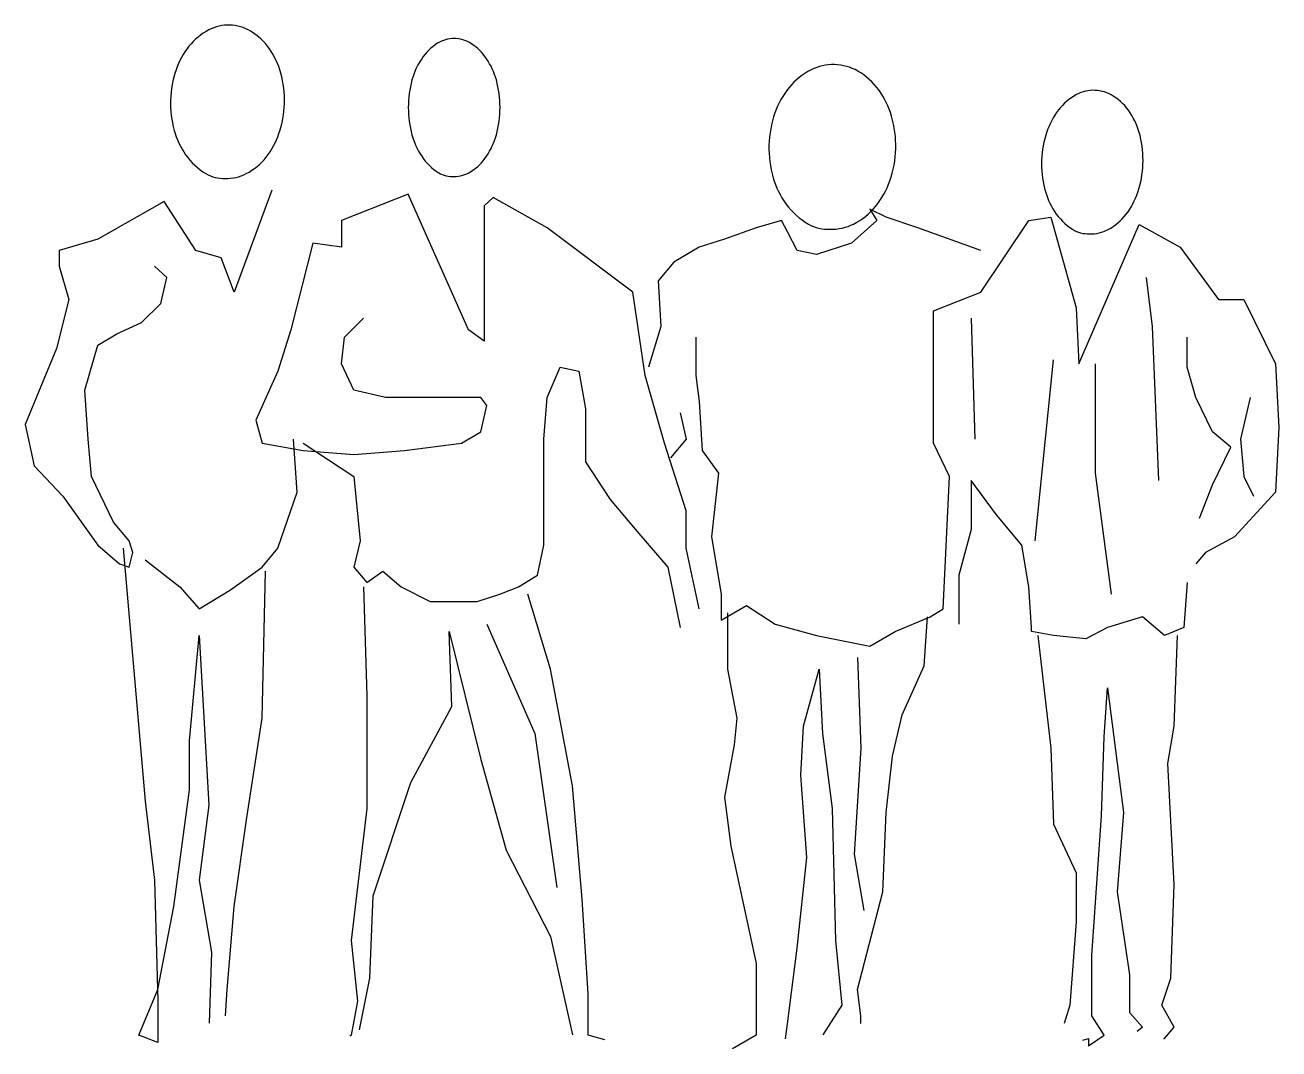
# Model space of a CAD drawing. Extents: x -1.08 to 1.01, y 0 to 1.7.
import ezdxf

# ---------------------------------------------------------------- set-up
doc = ezdxf.new("R2010")
doc.units = 0
doc.header["$LTSCALE"] = 100
doc.layers.add('P-PESSOA', color=7, linetype='CONTINUOUS')

msp = doc.modelspace()

# ---------------------------------------------------------------- linework, layer by layer
at = {"layer": 'P-PESSOA', "color": 0, "linetype": 'CONTINUOUS'}
for p, q in [((-0.31, 0.7073), (-0.2303, 0.5256)), ((-0.2303, 0.5256), (-0.1938, 0.2692))]:
    msp.add_line(p, q, dxfattribs=at)
for points in [[(-0.836, 1.5791, 0.074728), (-0.83, 1.5286, 0.085281), (-0.811, 1.4881, 0.10621), (-0.7774, 1.4567, 0.149292), (-0.7452, 1.4487, 0.127911), (-0.7103, 1.4567, 0.10621), (-0.6772, 1.484, 0.085281), (-0.6558, 1.5232, 0.074728), (-0.6467, 1.5733, 0.074728), (-0.6527, 1.6239, 0.085281), (-0.6717, 1.6643, 0.10621), (-0.7031, 1.6936, 0.127911), (-0.7375, 1.7037, 0.127911), (-0.7724, 1.6957, 0.10621), (-0.8055, 1.6684, 0.085281), (-0.8269, 1.6292, 0.074728)], [(-0.4407, 1.5667, 0.067297), (-0.4346, 1.5211, 0.079683), (-0.4184, 1.4856, 0.107126), (-0.3901, 1.4581, 0.162999), (-0.3645, 1.452, 0.140177), (-0.3371, 1.4598, 0.107126), (-0.3105, 1.4856, 0.079683), (-0.2943, 1.5211, 0.067297), (-0.2882, 1.5667, 0.067297), (-0.2943, 1.6124, 0.079683), (-0.3105, 1.6478, 0.107126), (-0.3371, 1.6736, 0.140177), (-0.3645, 1.6814, 0.140177), (-0.3919, 1.6736, 0.107126), (-0.4184, 1.6478, 0.079683), (-0.4346, 1.6124, 0.067297)], [(0.1591, 1.504, 0.077318), (0.166, 1.4499, 0.087063), (0.1873, 1.4063, 0.105666), (0.2248, 1.3727, 0.144997), (0.2608, 1.3642, 0.124046), (0.2999, 1.3729, 0.105666), (0.3364, 1.4022, 0.087063), (0.3601, 1.4446, 0.077318), (0.3699, 1.4982, 0.077318), (0.363, 1.5523, 0.087063), (0.3417, 1.5959, 0.105666), (0.3068, 1.6272, 0.124046), (0.2683, 1.638, 0.124046), (0.2292, 1.6293, 0.105666), (0.1926, 1.6, 0.087063), (0.169, 1.5576, 0.077318)], [(0.6126, 1.4792, 0.071285), (0.6176, 1.4317, 0.082778), (0.634, 1.3939, 0.106765), (0.6639, 1.3642, 0.155372), (0.6922, 1.3566, 0.133365), (0.7231, 1.3637, 0.106765), (0.7532, 1.3892, 0.082778), (0.7725, 1.4256, 0.071285), (0.7811, 1.4726, 0.071285), (0.7762, 1.5201, 0.082778), (0.7598, 1.5579, 0.106765), (0.7318, 1.5857, 0.133365), (0.7016, 1.5952, 0.133365), (0.6706, 1.5881, 0.106765), (0.6406, 1.5626, 0.082778), (0.6213, 1.5262, 0.071285)]]:
    msp.add_lwpolyline(points, format="xyb", close=True, dxfattribs=at)
for points in [[(-0.6678, 1.4291), (-0.7305, 1.2595), (-0.7522, 1.3165), (-0.7943, 1.3287), (-0.8467, 1.4101), (-0.9573, 1.3477), (-1.0211, 1.3287), (-1.0211, 1.3029), (-1.0051, 1.2473), (-1.0256, 1.1659), (-1.078, 1.0397), (-1.0632, 0.9705), (-1.0154, 0.9203), (-0.9573, 0.8389), (-0.9208, 0.8077), (-0.9048, 0.8023), (-0.8991, 0.8267), (-0.9048, 0.8457), (-0.9311, 0.8769), (-0.9675, 0.9529), (-0.9732, 1.0153), (-0.9789, 1.0967), (-0.9573, 1.1713), (-0.9254, 1.1903), (-0.8843, 1.2093), (-0.8524, 1.2405), (-0.8422, 1.2839), (-0.8627, 1.3029)], [(0.0432, 0.7331), (0.0216, 0.8335), (0.0216, 0.8959), (-0.0149, 1.0085), (-0.0468, 1.1211), (-0.0673, 1.2595), (-0.2098, 1.3666), (-0.2998, 1.4168), (-0.3146, 1.4033), (-0.3146, 1.1781), (-0.3408, 1.1971), (-0.4411, 1.4223), (-0.5516, 1.3789), (-0.5516, 1.3341), (-0.5995, 1.3409), (-0.6359, 1.1971), (-0.6576, 1.1279), (-0.694, 1.0465), (-0.6838, 1.0085), (-0.6154, 0.9963), (-0.5311, 0.9895), (-0.4468, 0.9963), (-0.3522, 1.0085), (-0.3203, 1.0275), (-0.31, 1.0709), (-0.3203, 1.0845), (-0.3727, 1.0845), (-0.4787, 1.0845), (-0.5311, 1.0967), (-0.5516, 1.1401), (-0.547, 1.1849), (-0.5151, 1.2161)], [(0.5115, 1.3287), (0.4067, 1.3666), (0.3543, 1.3843), (0.3269, 1.3978), (0.3383, 1.3789), (0.2962, 1.3409), (0.2381, 1.3219), (0.2062, 1.3287), (0.1902, 1.3599), (0.1799, 1.3789), (0.1378, 1.3666), (0.0854, 1.3477), (0.0432, 1.3341), (0.001, 1.3097), (-0.0252, 1.2785), (-0.0206, 1.2025), (-0.0411, 1.1347)], [(0.0375, 1.1849), (0.0375, 1.1211), (0.0432, 1.0777), (0.0478, 0.9963), (0.0751, 0.9583), (0.0637, 0.8525), (0.0797, 0.7575), (0.0797, 0.7141), (0.1218, 0.7385), (0.1697, 0.7073), (0.2381, 0.6884), (0.3269, 0.6707), (0.3691, 0.6951), (0.4272, 0.7196), (0.4489, 0.7331), (0.4591, 0.9529), (0.4329, 1.0085), (0.4329, 1.0899), (0.4329, 1.2283), (0.5115, 1.2595), (0.5913, 1.3789), (0.6278, 1.3843), (0.6699, 1.2337), (0.6745, 1.1401), (0.7748, 1.3721), (0.8431, 1.3341), (0.9069, 1.2473), (0.9491, 1.2473), (1.0015, 1.1401), (1.0072, 1.0343), (1.0015, 0.9271), (0.9331, 0.8525), (0.8853, 0.8267), (0.8693, 0.8077)], [(0.7862, 1.2839), (0.7964, 1.2025), (0.8067, 0.9461)], [(0.4956, 1.2161), (0.5013, 1.0153)], [(0.875, 0.8837), (0.8967, 0.9393), (0.9275, 1.0017), (0.8967, 1.0275), (0.8693, 1.0845), (0.8545, 1.1347), (0.8545, 1.1849)], [(-0.6154, 1.0085), (-0.5311, 0.9529), (-0.5208, 0.8457), (-0.5311, 0.8023), (-0.5094, 0.7765), (-0.4832, 0.7955), (-0.4525, 0.7697), (-0.4046, 0.7453), (-0.326, 0.7453), (-0.2884, 0.7575), (-0.2576, 0.7697), (-0.2257, 0.7887), (-0.2155, 0.8389), (-0.2155, 0.9149), (-0.2155, 0.9705), (-0.2155, 1.0153), (-0.2098, 1.0845), (-0.1881, 1.1347), (-0.1573, 1.1279), (-0.1459, 1.0655), (-0.1459, 0.9773), (-0.1049, 0.9149), (-0.0571, 0.8579), (-0.0092, 0.8023), (0.0113, 0.7019)], [(0.6016, 0.8457), (0.6323, 1.1469)], [(0.7018, 1.1401), (0.7018, 0.9583), (0.728, 0.7575)], [(0.9594, 1.0845), (0.9434, 1.0153), (0.9491, 0.9529), (0.9651, 0.9203)], [(0.0113, 1.0587), (0.0216, 1.0153), (-0.0046, 0.9841)], [(-0.8786, 0.8145), (-0.8205, 0.7697), (-0.7886, 0.7331), (-0.7362, 0.7643), (-0.6838, 0.8023), (-0.6576, 0.8335), (-0.6257, 0.9271), (-0.6314, 1.0153)], [(0.8545, 0.7765), (0.8488, 0.7019), (0.8169, 0.6884), (0.7805, 0.7196), (0.7223, 0.7019), (0.6859, 0.6829), (0.6323, 0.6884), (0.5959, 0.6951), (0.5959, 0.7019), (0.5913, 0.7697), (0.5799, 0.8389), (0.5377, 0.8891), (0.4956, 0.9461), (0.4956, 0.8647), (0.4751, 0.7887), (0.4751, 0.7073)], [(-0.9151, 0.8335), (-0.8786, 0.413), (-0.8627, 0.2814), (-0.857, 0.0806), (-0.857, 0.0114), (-0.8889, 0.0236), (-0.857, 0.0996), (-0.8308, 0.238), (-0.8046, 0.432), (-0.8046, 0.5133), (-0.7886, 0.6884), (-0.7727, 0.4062), (-0.7886, 0.2814), (-0.7681, 0.162), (-0.7717, 0.0436)], [(-0.7445, 0.0558), (-0.7419, 0.0996), (-0.7305, 0.238), (-0.71, 0.3818), (-0.6838, 0.5513), (-0.6781, 0.7955)], [(-0.5151, 0.7697), (-0.5094, 0.588), (-0.5094, 0.4008), (-0.5356, 0.181), (-0.5254, 0.0806), (-0.5356, 0.0236), (-0.5382, 0.0222)], [(-0.1137, 0.016), (-0.1414, 0.0236), (-0.1414, 0.0928), (-0.1516, 0.2502), (-0.1676, 0.4387), (-0.2041, 0.6327), (-0.2417, 0.7575)], [(0.0899, 0.7263), (0.0899, 0.6327), (0.1059, 0.5513), (0.1013, 0.5066), (0.0854, 0.4197), (0.0956, 0.3383), (0.1378, 0.143), (0.1378, 0.0236), (0.0987, 0.001)], [(0.3121, 0.0435), (0.3121, 0.0562), (0.3064, 0.0996), (0.3486, 0.2624), (0.3543, 0.394), (0.3645, 0.4876), (0.3805, 0.5568), (0.417, 0.6382), (0.4227, 0.7196)], [(-0.522, 0.0325), (-0.5049, 0.1186), (-0.4992, 0.2556), (-0.4365, 0.4442), (-0.3681, 0.5703), (-0.3727, 0.6951), (-0.3203, 0.4821), (-0.2781, 0.3316), (-0.2041, 0.1878), (-0.1678, 0.0245)], [(0.6061, 0.6884), (0.6278, 0.5011), (0.6323, 0.375), (0.6699, 0.2936), (0.6699, 0.2122), (0.6597, 0.0738), (0.65, 0.0433)], [(0.816, 0.0179), (0.8169, 0.0182), (0.8329, 0.0372), (0.8124, 0.0738), (0.8272, 0.1186), (0.8329, 0.2746), (0.8226, 0.4754), (0.8329, 0.5378), (0.8386, 0.6884)], [(0.3064, 0.6517), (0.3121, 0.5011), (0.3007, 0.3248), (0.3167, 0.2312)], [(0.1866, 0.0178), (0.1902, 0.0426), (0.2062, 0.1688), (0.2221, 0.3194), (0.2119, 0.4564), (0.2164, 0.5378), (0.2426, 0.6327), (0.2483, 0.5256), (0.2643, 0.4008), (0.27, 0.181), (0.2802, 0.0738), (0.2488, 0.0244)], [(0.6812, 0.0156), (0.6904, 0.0182), (0.6904, 0.006), (0.7166, 0.0236), (0.6961, 0.0562), (0.6961, 0.1566), (0.7121, 0.3885), (0.7166, 0.5201), (0.7223, 0.6015), (0.7486, 0.394), (0.7383, 0.2624), (0.7588, 0.124), (0.7588, 0.0616), (0.7805, 0.0372), (0.7713, 0.0299)]]:
    msp.add_lwpolyline(points, dxfattribs=at)

doc.saveas('drawing.dxf')
